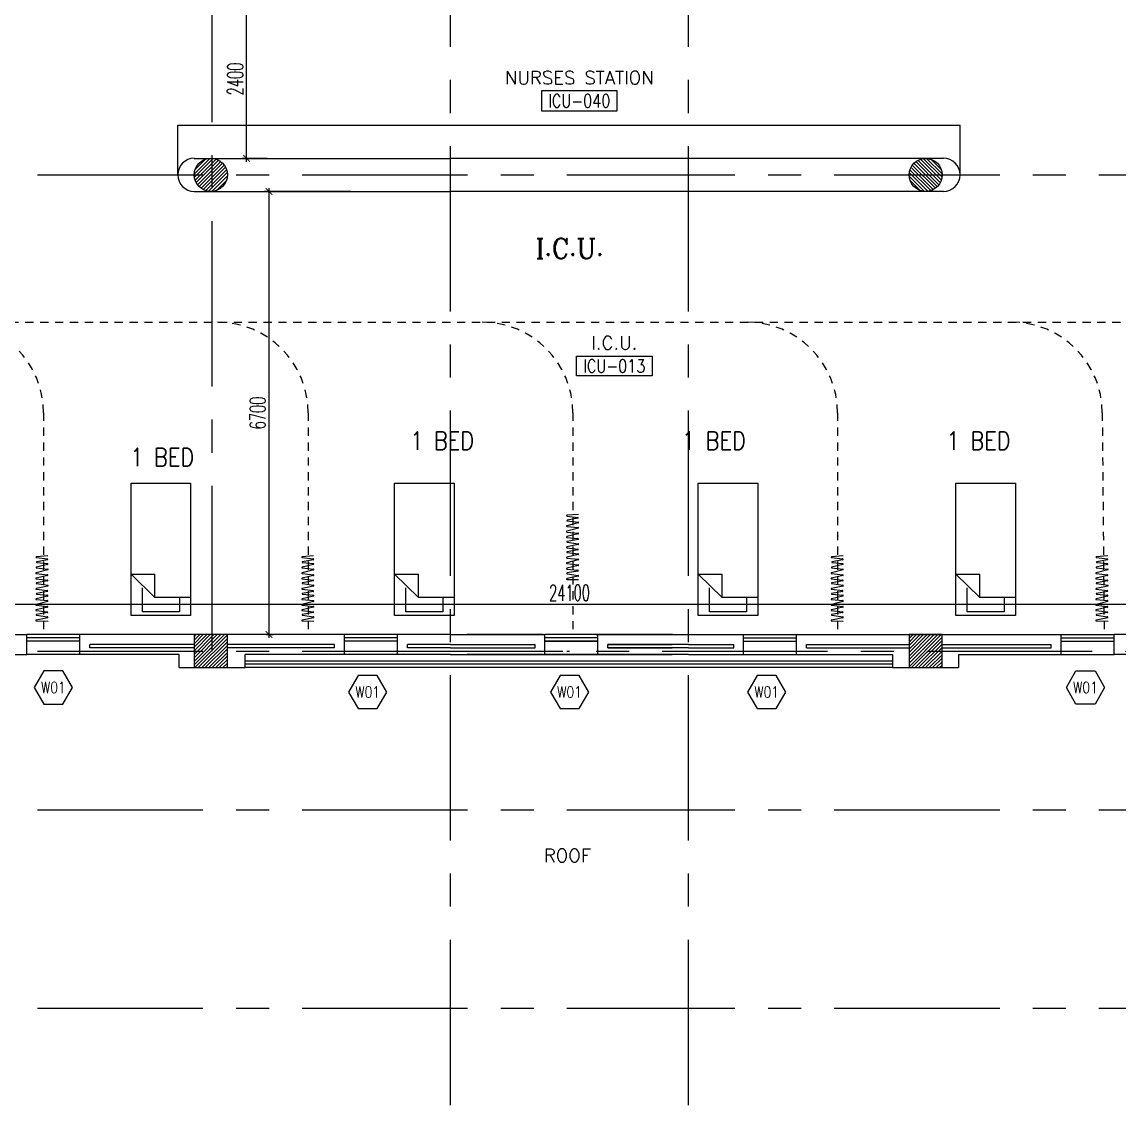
# Model space of a CAD drawing. Extents: x 275967.8 to 276060, y 57291.9 to 57371.4.
# Drawn here: x 276028.3 to 276044.88, y 57291.9 to 57308.28 of the extents above; entities that cross this region are included whole.
import ezdxf
from ezdxf.enums import TextEntityAlignment as Align

# ---------------------------------------------------------------- set-up
doc = ezdxf.new("R2010")
doc.units = 0
doc.header["$MEASUREMENT"] = 0
doc.header["$PDMODE"] = 34
doc.linetypes.add('CENTERX2', pattern=[4, 2.5, -0.5, 0.5, -0.5])
doc.linetypes.add('HIDDEN', pattern=[0.375, 0.25, -0.125])
doc.layers.get('0').update_dxf_attribs({"linetype": 'CONTINUOUS'})
doc.layers.get('DEFPOINTS').update_dxf_attribs({"linetype": 'CONTINUOUS'})
for name, color, linetype in [('A_COUNTER', 7, 'CONTINUOUS'), ('A_CUBICLE_CURTAINS', 4, 'HIDDEN'), ('AXES', 11, 'CENTERX2'), ('COL', 5, 'CONTINUOUS'), ('D_CURTAIN', 11, 'HIDDEN'), ('DIM', 4, 'CONTINUOUS'), ('FUR', 4, 'CONTINUOUS'), ('HAT', 8, 'CONTINUOUS'), ('INSUL', 4, 'CONTINUOUS'), ('Locker', 11, 'CONTINUOUS'), ('RM-BOX', 4, 'CONTINUOUS'), ('RM-NAME', 2, 'CONTINUOUS'), ('RM-NO', 2, 'CONTINUOUS'), ('RS20', 9, 'CONTINUOUS'), ('WALL', 2, 'CONTINUOUS'), ('WIN', 3, 'CONTINUOUS'), ('WIN-BOX', 4, 'CONTINUOUS'), ('WIN-NO', 5, 'CONTINUOUS')]:
    doc.layers.add(name, color=color, linetype=linetype)
doc.styles.add('ROMANC', font='romanc', dxfattribs={"height": 0.1})
doc.styles.add('ROMANS', font='ROMANS.shx', dxfattribs={"width": 0.6})
doc.styles.add('RS20', font='ROMANS.shx', dxfattribs={"height": 0.2})
doc.dimstyles.new('STANDARD in', dxfattribs={"dimtxt": 0.24, "dimasz": 0.1, "dimexe": 0.07, "dimexo": 0.05, "dimgap": 0.05, "dimtad": 1, "dimdec": 0, "dimlfac": 1000, "dimzin": 0, "dimdsep": 46, "dimtxsty": 'ROMANS', "dimblk": 'ARCHTICK', "dimcen": 0.05, "dimdle": 0.05, "dimclrd": 4, "dimclre": 4, "dimclrt": 2, "dimadec": 0, "dimazin": 0, "dimtfac": 1, "dimtdec": 0, "dimtmove": 2, "dimatfit": 3, "dimfxl": 0, "dimtolj": 1, "dimtzin": 0, "dimarcsym": 0})

# ---------------------------------------------------------------- blocks, each defined once
blk = doc.blocks.new('WW1')
at = {"layer": 'WIN-BOX'}
blk.add_lwpolyline([(144, -250), (289, 0), (144, 250), (-144, 250), (-289, 0), (-144, -250)], close=True, dxfattribs=at)
at = {"layer": 'WIN-NO', "style": 'ROMANS', "width": 0.8}
blk.add_attdef('W00', text='', height=170, dxfattribs=at).set_placement((0, 0), align=Align.MIDDLE)
blk = doc.blocks.new('C')
at = {"layer": 'D_CURTAIN'}
for points in [[(0.229, 0.077), (0.229, 0.077, 0.848601), (0.219, 0.076), (0.202, -0.062, -0.855925), (0.192, -0.063), (0.167, 0.072, 0.866955), (0.157, 0.072), (0.144, -0.065, -0.843142), (0.134, -0.066), (0.099, 0.077, 0.845318), (0.089, 0.076), (0.076, -0.066, -0.842227), (0.066, -0.067), (0.029, 0.079, 0.837896), (0.019, 0.078), (0.004, -0.065, -0.84563), (-0.006, -0.065), (-0.04, 0.078, 0.842014), (-0.049, 0.078), (-0.065, -0.063, -0.866148), (-0.075, -0.063), (-0.099, 0.074, 0.854133), (-0.109, 0.074), (-0.129, -0.066, -0.838104), (-0.139, -0.067), (-0.17, 0.077, 0.84026), (-0.18, 0.077), (-0.183, -0.071)], [(0.639, -0.068), (0.628, 0.076, 0.848601), (0.618, 0.076), (0.601, -0.063, -0.855925), (0.591, -0.063), (0.566, 0.071, 0.866955), (0.556, 0.071), (0.542, -0.066, -0.843142), (0.533, -0.066), (0.497, 0.076, 0.845318), (0.488, 0.075), (0.474, -0.067, -0.842227), (0.465, -0.068), (0.427, 0.078, 0.837896), (0.417, 0.078), (0.403, -0.065, -0.84563), (0.393, -0.066), (0.359, 0.078, 0.842014), (0.349, 0.077), (0.334, -0.063, -0.866148), (0.324, -0.064), (0.299, 0.074, 0.854133), (0.29, 0.073), (0.27, -0.067, -0.838104), (0.26, -0.067), (0.229, 0.077, 0.84026), (0.219, 0.076)]]:
    blk.add_lwpolyline(points, format="xyb", dxfattribs=at)
blk = doc.blocks.new('_ARCHTICK')
at = {"color": 0, "linetype": 'ByBlock', "const_width": 0.15}
blk.add_lwpolyline([(-0.5, -0.5), (0.5, 0.5)], dxfattribs=at)
blk = doc.blocks.new('*D224')
at = {"layer": 'DEFPOINTS', "color": 0, "linetype": 'ByBlock', "ltscale": 0.3}
for p in [(276024.525, 57300.033), (276048.625, 57300.033), (276048.625, 57299.475)]:
    blk.add_point(p, dxfattribs=at)
at = {"layer": 'DIM', "color": 4, "linetype": 'ByBlock', "lineweight": -2, "ltscale": 0.3}
for p, q in [((276024.525, 57299.983), (276024.525, 57299.405)), ((276048.625, 57299.983), (276048.625, 57299.405)), ((276024.475, 57299.475), (276048.675, 57299.475))]:
    blk.add_line(p, q, dxfattribs=at)
at = {"layer": 'DIM', "color": 4, "linetype": 'ByBlock', "lineweight": -2, "ltscale": 0.3, "xscale": 0.1, "yscale": 0.1, "zscale": 0.1, "rotation": 180}
blk.add_blockref('_ARCHTICK', (276024.525, 57299.475), dxfattribs=at)
at = {"layer": 'DIM', "color": 4, "linetype": 'ByBlock', "lineweight": -2, "ltscale": 0.3, "xscale": 0.1, "yscale": 0.1, "zscale": 0.1}
blk.add_blockref('_ARCHTICK', (276048.625, 57299.475), dxfattribs=at)
at = {"layer": 'DIM', "color": 2, "linetype": 'ByBlock', "ltscale": 0.3, "insert": (276036.575, 57299.645), "char_height": 0.24, "attachment_point": 5, "style": 'ROMANS'}
blk.add_mtext('\\A1;24100', dxfattribs=at)
blk = doc.blocks.new('*D223')
at = {"layer": 'DEFPOINTS', "color": 0, "linetype": 'ByBlock', "ltscale": 0.3}
for p in [(276033.319, 57305.713), (276031.948, 57299.013), (276032.033, 57299.013)]:
    blk.add_point(p, dxfattribs=at)
at = {"layer": 'DIM', "color": 4, "linetype": 'ByBlock', "lineweight": -2, "ltscale": 0.3}
for p, q in [((276033.269, 57305.713), (276031.963, 57305.713)), ((276032.033, 57305.763), (276032.033, 57298.963)), ((276031.998, 57299.013), (276032.103, 57299.013))]:
    blk.add_line(p, q, dxfattribs=at)
at = {"layer": 'DIM', "color": 4, "linetype": 'ByBlock', "lineweight": -2, "ltscale": 0.3, "xscale": 0.1, "yscale": 0.1, "zscale": 0.1}
for p, rotation in [((276032.033, 57305.713), 90), ((276032.033, 57299.013), 270)]:
    blk.add_blockref('_ARCHTICK', p, dxfattribs=dict(at, rotation=rotation))
at = {"layer": 'DIM', "color": 2, "linetype": 'ByBlock', "ltscale": 0.3, "insert": (276031.863, 57302.363), "char_height": 0.24, "attachment_point": 5, "rotation": 90, "style": 'ROMANS'}
blk.add_mtext('\\A1;6700', dxfattribs=at)
blk = doc.blocks.new('*D222')
at = {"layer": 'DEFPOINTS', "color": 0, "linetype": 'ByBlock', "ltscale": 0.3}
for p in [(276031.693, 57308.613), (276032.054, 57308.613), (276032.054, 57306.213)]:
    blk.add_point(p, dxfattribs=at)
at = {"layer": 'DIM', "color": 4, "linetype": 'ByBlock', "lineweight": -2, "ltscale": 0.3}
for p, q in [((276032.004, 57308.613), (276031.623, 57308.613)), ((276031.693, 57306.163), (276031.693, 57308.663)), ((276032.004, 57306.213), (276031.623, 57306.213))]:
    blk.add_line(p, q, dxfattribs=at)
at = {"layer": 'DIM', "color": 4, "linetype": 'ByBlock', "lineweight": -2, "ltscale": 0.3, "xscale": 0.1, "yscale": 0.1, "zscale": 0.1}
for p, rotation in [((276031.693, 57308.613), 90), ((276031.693, 57306.213), 270)]:
    blk.add_blockref('_ARCHTICK', p, dxfattribs=dict(at, rotation=rotation))
at = {"layer": 'DIM', "color": 2, "linetype": 'ByBlock', "ltscale": 0.3, "insert": (276031.523, 57307.413), "char_height": 0.24, "attachment_point": 5, "rotation": 90, "style": 'ROMANS'}
blk.add_mtext('\\A1;2400', dxfattribs=at)
blk = doc.blocks.new('RM1')
at = {"layer": 'RM-BOX'}
blk.add_lwpolyline([(570, -200), (-570, -200), (-570, -500), (570, -500)], close=True, dxfattribs=at)
at = {"layer": 'RM-NAME', "style": 'ROMANS'}
for tag, p in [('ROOMNAME1', (0, 324)), ('ROOMNAME2', (0, 0))]:
    blk.add_attdef(tag, text='', height=200, dxfattribs=at).set_placement(p, align=Align.MIDDLE)
at = {"layer": 'RM-NO', "style": 'ROMANS', "width": 0.8}
blk.add_attdef('ROOMNO', text='', height=200, dxfattribs=at).set_placement((0, -350), align=Align.MIDDLE)
blk = doc.blocks.new('*X129')
at = {"color": 0}
for p, q in [((193089, 10708), (193542, 11161)), ((193089, 10761), (193488, 11161)), ((193089, 10814), (193435, 11161)), ((193089, 10867), (193382, 11161)), ((193089, 10920), (193329, 11161)), ((193089, 10973), (193276, 11161)), ((193089, 11026), (193223, 11161)), ((193089, 11079), (193170, 11161)), ((193089, 11132), (193117, 11161)), ((193095, 10661), (193589, 11155)), ((193148, 10661), (193589, 11102)), ((193201, 10661), (193589, 11049)), ((193254, 10661), (193589, 10996)), ((193307, 10661), (193589, 10943)), ((193360, 10661), (193589, 10890)), ((193413, 10661), (193589, 10837)), ((193466, 10661), (193589, 10784)), ((193519, 10661), (193589, 10731)), ((193572, 10661), (193589, 10678))]:
    blk.add_line(p, q, dxfattribs=at)
blk = doc.blocks.new('*X128')
at = {"color": 0}
for p, q in [((84179, 10675), (84665, 11161)), ((84179, 10729), (84612, 11161)), ((84179, 10782), (84559, 11161)), ((84179, 10835), (84506, 11161)), ((84179, 10888), (84453, 11161)), ((84179, 10941), (84400, 11161)), ((84179, 10994), (84347, 11161)), ((84179, 11047), (84294, 11161)), ((84179, 11100), (84240, 11161)), ((84179, 11153), (84187, 11161)), ((84218, 10661), (84679, 11122)), ((84271, 10661), (84679, 11069)), ((84324, 10661), (84679, 11016)), ((84377, 10661), (84679, 10963)), ((84430, 10661), (84679, 10910)), ((84483, 10661), (84679, 10857)), ((84536, 10661), (84679, 10804)), ((84589, 10661), (84679, 10751)), ((84642, 10661), (84679, 10698))]:
    blk.add_line(p, q, dxfattribs=at)

msp = doc.modelspace()

# ---------------------------------------------------------------- hatches: boundary and pattern name
at = {"layer": 'HAT'}
h = msp.add_hatch(dxfattribs=at)
h.set_pattern_fill('ANSI31', color=256, scale=0.3, style=0)
h.set_pattern_definition([(45, (275969.915203, 57262.32959), (-0.026516504, 0.026516504), [])])
h.paths.add_polyline_path([(276030.9055, 57305.964), (276031.1555, 57305.964), (276031.1555, 57306.214, 0.4142136)])
h.paths.add_polyline_path([(276031.1555, 57306.214), (276031.1555, 57305.964), (276031.4055, 57305.964, 0.4142136)])
h.paths.add_polyline_path([(276031.4055, 57305.964), (276031.1555, 57305.964), (276031.1555, 57305.714, 0.4142136)])
h.paths.add_polyline_path([(276031.1555, 57305.964), (276030.9055, 57305.964, 0.4142136), (276031.1555, 57305.714)])
h = msp.add_hatch(dxfattribs=at)
h.set_pattern_fill('ANSI31', color=256, scale=0.3, style=0)
h.set_pattern_definition([(135, (276103.196902, 57262.328483), (0.026516504, 0.026516504), [])])
h.paths.add_polyline_path([(276042.2066, 57305.9629), (276041.9566, 57305.9629), (276041.9566, 57306.2129, -0.4142136)])
h.paths.add_polyline_path([(276041.9566, 57306.2129), (276041.9566, 57305.9629), (276041.7066, 57305.9629, -0.4142136)])
h.paths.add_polyline_path([(276041.7066, 57305.9629), (276041.9566, 57305.9629), (276041.9566, 57305.7129, -0.4142136)])
h.paths.add_polyline_path([(276041.9566, 57305.9629), (276042.2066, 57305.9629, -0.4142136), (276041.9566, 57305.7129)])

# ---------------------------------------------------------------- linework, layer by layer
at = {"layer": 'A_COUNTER'}
for p, q in [((276030.6555, 57306.7129), (276042.4766, 57306.7129)), ((276030.9055, 57306.2129), (276034.7755, 57306.2129)), ((276042.2266, 57306.2129), (276034.7755, 57306.2129)), ((276030.9055, 57305.7129), (276034.7755, 57305.7129)), ((276042.2266, 57305.7129), (276034.7755, 57305.7129))]:
    msp.add_line(p, q, dxfattribs=at)
for centre, start, end in [((276030.9055, 57305.964), 90, 270), ((276042.2266, 57305.964), 270, 90)]:
    msp.add_arc(centre, 0.25, start, end, dxfattribs=at)
at = {"layer": 'A_CUBICLE_CURTAINS', "ltscale": 0.5}
for p, q in [((276024.5255, 57303.7356), (276048.6255, 57303.7356)), ((276028.6255, 57302.3676), (276028.6255, 57299.0129)), ((276032.6255, 57302.3676), (276032.6255, 57299.0129)), ((276036.6255, 57302.3676), (276036.6255, 57299.0129)), ((276040.6255, 57302.3676), (276040.6255, 57299.0129)), ((276044.6255, 57302.3676), (276044.6543, 57299.0129))]:
    msp.add_line(p, q, dxfattribs=at)
for centre in [(276027.2575, 57302.3676), (276031.2575, 57302.3676), (276035.2575, 57302.3676), (276039.2575, 57302.3676), (276043.2575, 57302.3676)]:
    msp.add_arc(centre, 1.368, 0, 90, dxfattribs=at)
at = {"layer": 'AXES'}
for p, q in [((276034.7755, 57291.8986), (276034.7755, 57370.7113)), ((276034.7755, 57291.8986), (276034.7755, 57370.7113)), ((276038.3755, 57291.8986), (276038.3755, 57370.7113)), ((276038.3755, 57291.8986), (276038.3755, 57370.7113)), ((276031.1755, 57298.7629), (276031.1755, 57357.5829)), ((275968.5355, 57305.9629), (276036.5755, 57305.9629)), ((276036.5755, 57305.9629), (276052.7755, 57305.9629)), ((275968.5355, 57298.7629), (276036.5755, 57298.7629)), ((275968.5355, 57298.7629), (276036.5755, 57298.7629)), ((276033.9755, 57298.7629), (276059.3451, 57298.7629)), ((275968.5355, 57296.3629), (276036.5755, 57296.3629)), ((276036.5755, 57296.3629), (276052.7755, 57296.3629)), ((275968.5355, 57293.3629), (276036.5755, 57293.3629)), ((276036.5755, 57293.3629), (276052.7755, 57293.3629))]:
    msp.add_line(p, q, dxfattribs=at)
at = {"layer": 'COL'}
for p, q in [((276030.9055, 57299.0129), (276030.9055, 57298.5129)), ((276031.4055, 57299.0129), (276030.9055, 57299.0129)), ((276031.4055, 57298.5129), (276031.4055, 57299.0129)), ((276041.7055, 57299.0129), (276041.7055, 57298.5129)), ((276042.2055, 57299.0129), (276041.7055, 57299.0129)), ((276041.7055, 57299.0129), (276041.7055, 57298.5129)), ((276042.2055, 57298.5129), (276042.2055, 57299.0129)), ((276030.9055, 57298.5129), (276031.4055, 57298.5129)), ((276041.7055, 57298.5129), (276042.2055, 57298.5129))]:
    msp.add_line(p, q, dxfattribs=at)
at = {"layer": 'FUR'}
for p, q in [((276029.9496, 57299.3032), (276029.9496, 57301.3032)), ((276029.9496, 57301.3032), (276030.8496, 57301.3032)), ((276030.8496, 57301.3032), (276030.8496, 57299.3032)), ((276033.9297, 57299.3032), (276033.9297, 57301.3032)), ((276033.9297, 57301.3032), (276034.8297, 57301.3032)), ((276034.8297, 57301.3032), (276034.8297, 57299.3032)), ((276038.52, 57299.3032), (276038.52, 57301.3032)), ((276038.52, 57301.3032), (276039.42, 57301.3032)), ((276039.42, 57301.3032), (276039.42, 57299.3032)), ((276042.413, 57299.3032), (276042.413, 57301.3032)), ((276042.413, 57301.3032), (276043.313, 57301.3032)), ((276043.313, 57301.3032), (276043.313, 57299.3032)), ((276029.9496, 57299.9283), (276030.3107, 57299.9283)), ((276030.3107, 57299.5748), (276029.9496, 57299.9283)), ((276030.3107, 57299.5748), (276030.3107, 57299.9283)), ((276033.9297, 57299.9283), (276034.2909, 57299.9283)), ((276034.2909, 57299.5748), (276033.9297, 57299.9283)), ((276034.2909, 57299.5748), (276034.2909, 57299.9283)), ((276038.52, 57299.9283), (276038.8811, 57299.9283)), ((276038.8811, 57299.5748), (276038.52, 57299.9283)), ((276038.8811, 57299.5748), (276038.8811, 57299.9283)), ((276042.413, 57299.9283), (276042.7742, 57299.9283)), ((276042.7742, 57299.5748), (276042.413, 57299.9283)), ((276042.7742, 57299.5748), (276042.7742, 57299.9283)), ((276030.1217, 57299.3587), (276030.1217, 57299.7184)), ((276034.1019, 57299.3587), (276034.1019, 57299.7184)), ((276038.6922, 57299.3587), (276038.6922, 57299.7184)), ((276042.5852, 57299.3587), (276042.5852, 57299.7184)), ((276030.8496, 57299.5748), (276030.3107, 57299.5748)), ((276030.6797, 57299.5748), (276030.6797, 57299.3587)), ((276034.8297, 57299.5748), (276034.2909, 57299.5748)), ((276034.6598, 57299.5748), (276034.6598, 57299.3587)), ((276039.42, 57299.5748), (276038.8811, 57299.5748)), ((276039.2501, 57299.5748), (276039.2501, 57299.3587)), ((276043.313, 57299.5748), (276042.7742, 57299.5748)), ((276043.1431, 57299.5748), (276043.1431, 57299.3587)), ((276030.6797, 57299.3587), (276030.1217, 57299.3587)), ((276034.6598, 57299.3587), (276034.1019, 57299.3587)), ((276039.2501, 57299.3587), (276038.6922, 57299.3587)), ((276043.1431, 57299.3587), (276042.5852, 57299.3587)), ((276030.8496, 57299.3032), (276029.9496, 57299.3032)), ((276034.8297, 57299.3032), (276033.9297, 57299.3032)), ((276039.42, 57299.3032), (276038.52, 57299.3032)), ((276043.313, 57299.3032), (276042.413, 57299.3032))]:
    msp.add_line(p, q, dxfattribs=at)
at = {"layer": 'INSUL'}
for p, q in [((276029.3255, 57298.8129), (276029.3255, 57298.8629)), ((276030.9055, 57298.8629), (276029.3255, 57298.8629)), ((276031.6755, 57298.8629), (276031.4055, 57298.8629)), ((276033.0255, 57298.8629), (276031.4055, 57298.8629)), ((276033.0255, 57298.8129), (276033.0255, 57298.8629)), ((276034.1255, 57298.8129), (276034.1255, 57298.8629)), ((276034.5255, 57298.8629), (276034.1255, 57298.8629)), ((276034.1255, 57298.8129), (276034.1255, 57298.8629)), ((276034.7755, 57298.8629), (276034.1255, 57298.8629)), ((276034.7755, 57298.8629), (276036.0577, 57298.8629)), ((276036.0577, 57298.8129), (276036.0577, 57298.8629)), ((276037.1543, 57298.8629), (276038.1255, 57298.8629)), ((276037.1543, 57298.8129), (276037.1543, 57298.8629)), ((276038.3755, 57298.8629), (276037.1543, 57298.8629)), ((276038.3755, 57298.8629), (276039.0577, 57298.8629)), ((276038.6255, 57298.8629), (276039.0577, 57298.8629)), ((276039.0577, 57298.8129), (276039.0577, 57298.8629)), ((276039.0577, 57298.8129), (276039.0577, 57298.8629)), ((276040.1543, 57298.8629), (276041.7055, 57298.8629)), ((276040.1543, 57298.8129), (276040.1543, 57298.8629)), ((276041.4555, 57298.8629), (276041.7055, 57298.8629)), ((276042.2055, 57298.8629), (276043.8543, 57298.8629)), ((276043.8543, 57298.8129), (276043.8543, 57298.8629)), ((276030.9055, 57298.8129), (276029.3255, 57298.8129)), ((276031.6755, 57298.8129), (276031.4055, 57298.8129)), ((276033.0255, 57298.8129), (276031.6755, 57298.8129)), ((276034.5255, 57298.8129), (276034.1255, 57298.8129)), ((276034.7755, 57298.8129), (276034.1255, 57298.8129)), ((276034.7755, 57298.8129), (276036.0577, 57298.8129)), ((276037.1543, 57298.8129), (276038.1255, 57298.8129)), ((276038.3755, 57298.8129), (276037.1543, 57298.8129)), ((276038.3755, 57298.8129), (276039.0577, 57298.8129)), ((276038.6255, 57298.8129), (276039.0577, 57298.8129)), ((276040.1543, 57298.8129), (276041.7055, 57298.8129)), ((276041.4555, 57298.8129), (276041.7055, 57298.8129)), ((276042.2055, 57298.8129), (276043.8543, 57298.8129))]:
    msp.add_line(p, q, dxfattribs=at)
at = {"layer": 'Locker', "color": 0, "linetype": 'ByBlock', "ltscale": 0.3}
for p, q in [((276030.6555, 57305.964), (276030.6555, 57306.7129)), ((276042.4766, 57305.964), (276042.4766, 57306.7129))]:
    msp.add_line(p, q, dxfattribs=at)
at = {"layer": 'WALL'}
for p, q in [((276027.8255, 57299.0129), (276028.3755, 57299.0129)), ((276028.3755, 57298.7129), (276028.3755, 57299.0129)), ((276031.6755, 57299.0129), (276029.1755, 57299.0129)), ((276029.1755, 57298.7129), (276029.1755, 57299.0129)), ((276033.1755, 57299.0129), (276029.1755, 57299.0129)), ((276033.1755, 57298.7129), (276033.1755, 57299.0129)), ((276034.5255, 57299.0129), (276033.9755, 57299.0129)), ((276033.9755, 57298.7129), (276033.9755, 57299.0129)), ((276034.7755, 57299.0129), (276033.9755, 57299.0129)), ((276034.7755, 57299.0129), (276036.2043, 57299.0129)), ((276035.0255, 57299.0129), (276036.1722, 57299.0129)), ((276036.1755, 57299.0129), (276035.0288, 57299.0129)), ((276036.2043, 57298.7129), (276036.2043, 57299.0129)), ((276036.9755, 57299.0129), (276038.1255, 57299.0129)), ((276036.9755, 57299.0129), (276038.1255, 57299.0129)), ((276038.1288, 57299.0129), (276036.9788, 57299.0129)), ((276038.1288, 57299.0129), (276036.9788, 57299.0129)), ((276037.0043, 57298.7129), (276037.0043, 57299.0129)), ((276038.1255, 57299.0129), (276039.2043, 57299.0129)), ((276039.2043, 57298.7129), (276039.2043, 57299.0129)), ((276039.2043, 57298.7129), (276039.2043, 57299.0129)), ((276040.0043, 57299.0129), (276044.0043, 57299.0129)), ((276040.0043, 57298.7129), (276040.0043, 57299.0129)), ((276041.4555, 57299.0129), (276044.0043, 57299.0129)), ((276044.0043, 57298.7129), (276044.0043, 57299.0129)), ((276044.8043, 57298.7129), (276044.8043, 57299.0129)), ((276045.3255, 57299.0129), (276044.8043, 57299.0129)), ((276028.0755, 57298.7129), (276028.3755, 57298.7129)), ((276030.6755, 57298.7129), (276029.1755, 57298.7129)), ((276030.6755, 57298.5129), (276030.6755, 57298.7129)), ((276031.6755, 57298.5129), (276031.6755, 57298.7129)), ((276033.1755, 57298.7129), (276031.6755, 57298.7129)), ((276034.5255, 57298.7129), (276033.9755, 57298.7129)), ((276034.7755, 57298.7129), (276033.9755, 57298.7129)), ((276034.7755, 57298.7129), (276036.2043, 57298.7129)), ((276035.0255, 57298.7129), (276036.1722, 57298.7129)), ((276036.1755, 57298.7129), (276035.0288, 57298.7129)), ((276036.9755, 57298.7129), (276038.1255, 57298.7129)), ((276036.9755, 57298.7129), (276038.1255, 57298.7129)), ((276038.1255, 57298.7129), (276036.9788, 57298.7129)), ((276038.3755, 57298.7129), (276036.9788, 57298.7129)), ((276038.3755, 57298.7129), (276039.2043, 57298.7129)), ((276038.6255, 57298.7129), (276039.2043, 57298.7129)), ((276040.0043, 57298.7129), (276041.4555, 57298.7129)), ((276041.4555, 57298.7129), (276041.4555, 57298.5129)), ((276042.4555, 57298.7129), (276044.0043, 57298.7129)), ((276042.4555, 57298.7129), (276042.4555, 57298.5129)), ((276045.0755, 57298.7129), (276044.8043, 57298.7129)), ((276030.6755, 57298.5129), (276031.6755, 57298.5129)), ((276041.4555, 57298.5129), (276042.4555, 57298.5129))]:
    msp.add_line(p, q, dxfattribs=at)
for centre in [(276031.1555, 57305.964), (276041.9566, 57305.9629)]:
    msp.add_circle(centre, 0.25, dxfattribs=at)
at = {"layer": 'WIN'}
for p, q in [((276029.1755, 57299.0129), (276028.3755, 57299.0129)), ((276033.9755, 57299.0129), (276033.1755, 57299.0129)), ((276037.001, 57299.0129), (276036.2043, 57299.0129)), ((276039.2043, 57299.0129), (276040.0043, 57299.0129)), ((276044.0043, 57299.0129), (276044.8043, 57299.0129)), ((276029.1755, 57298.9629), (276028.3755, 57298.9629)), ((276029.1755, 57298.9129), (276028.3755, 57298.9129)), ((276033.9755, 57298.9629), (276033.1755, 57298.9629)), ((276033.9755, 57298.9129), (276033.1755, 57298.9129)), ((276037.001, 57298.9629), (276036.2043, 57298.9629)), ((276037.001, 57298.9129), (276036.2043, 57298.9129)), ((276037.001, 57298.9129), (276036.2043, 57298.9129)), ((276036.2077, 57298.9129), (276037.0043, 57298.9129)), ((276039.2043, 57298.9629), (276040.0043, 57298.9629)), ((276039.2043, 57298.9129), (276040.0043, 57298.9129)), ((276044.0043, 57298.9629), (276044.8043, 57298.9629)), ((276044.0043, 57298.9129), (276044.8043, 57298.9129)), ((276029.1755, 57298.7129), (276028.3755, 57298.7129)), ((276033.9755, 57298.7129), (276033.1755, 57298.7129)), ((276037.001, 57298.7129), (276036.2043, 57298.7129)), ((276037.001, 57298.7129), (276036.2043, 57298.7129)), ((276036.2077, 57298.7129), (276037.0043, 57298.7129)), ((276036.2077, 57298.7129), (276037.0043, 57298.7129)), ((276039.2043, 57298.7129), (276040.0043, 57298.7129)), ((276044.0043, 57298.7129), (276044.8043, 57298.7129)), ((276041.4555, 57298.6129), (276031.6755, 57298.6129)), ((276041.4555, 57298.5629), (276031.6755, 57298.5629)), ((276041.4555, 57298.5129), (276031.6755, 57298.5129))]:
    msp.add_line(p, q, dxfattribs=at)

# ---------------------------------------------------------------- block references
at = {"layer": 'D_CURTAIN', "ltscale": 2, "xscale": 1.2, "yscale": 1.2, "zscale": 1.2, "rotation": 90}
for p in [(276036.6271, 57300.0629), (276028.6092, 57299.4347), (276032.6271, 57299.4347), (276040.6271, 57299.4347), (276044.6271, 57299.4347)]:
    msp.add_blockref('C', p, dxfattribs=at)
at = {"layer": 'HAT', "xscale": 0.001000000047497451, "yscale": 0.0009999999892897904, "zscale": 0.001}
for name, p in [('*X129', (275837.8169, 57287.8519)), ('*X128', (275957.5263, 57287.8519))]:
    msp.add_blockref(name, p, dxfattribs=at)
at = {"layer": 'RM-NAME', "xscale": 0.001, "yscale": 0.001, "zscale": 0.001}
msp.add_blockref('RM1', (276036.7229, 57307.4329), dxfattribs=at).add_auto_attribs({'ROOMNO': 'ICU-040', 'ROOMNAME2': 'NURSES STATION'})
at = {"layer": 'RM-NAME'}
ref = msp.add_blockref('RM1', (276037.252, 57303.4237), dxfattribs=dict(at, xscale=-0.001, yscale=0.001, zscale=0.001))
ref.add_attrib('ROOMNO', 'ICU-013', dxfattribs={"layer": 'RM-NO', "height": 0.2, "style": 'ROMANS', "width": 0.8}).set_placement((276037.252, 57303.0737), align=Align.MIDDLE)
ref.add_attrib('ROOMNAME2', 'I.C.U.', dxfattribs={"height": 0.2, "style": 'ROMANS'}).set_placement((276037.252, 57303.4237), align=Align.MIDDLE)
at = {"layer": 'WIN-NO', "xscale": 0.001, "yscale": 0.001, "zscale": 0.001}
for p in [(276028.7755, 57298.2129), (276033.5255, 57298.1443), (276036.5755, 57298.1443), (276039.5543, 57298.1443)]:
    msp.add_blockref('WW1', p, dxfattribs=at).add_auto_attribs({'W00': 'W01'})
at = {"layer": 'WIN-NO'}
ref = msp.add_blockref('WW1', (276044.3721, 57298.2129), dxfattribs=dict(at, xscale=-0.001, yscale=0.001, zscale=0.001))
ref.add_attrib('W00', 'W01', dxfattribs={"height": 0.17, "style": 'ROMANS', "width": 0.8}).set_placement((276044.3721, 57298.2129), align=Align.MIDDLE)

# ---------------------------------------------------------------- texts
at = {"layer": 'RM-NAME', "color": 2, "style": 'ROMANC'}
msp.add_text('I.C.U.', height=0.3, dxfattribs=at).set_placement((276036.5727, 57304.8514), align=Align.MIDDLE)
at = {"layer": 'RM-NAME', "style": 'ROMANS'}
msp.add_text('ROOF', height=0.2, dxfattribs=at).set_placement((276036.5432, 57295.6718), align=Align.MIDDLE)
at = {"layer": 'RS20', "style": 'RS20', "width": 0.85}
for p in [(276034.6498, 57301.9436), (276038.7572, 57301.9436), (276042.7572, 57301.9436), (276030.4204, 57301.6947)]:
    msp.add_text('1 BED', height=0.2736, dxfattribs=at).set_placement(p, align=Align.MIDDLE)

# ---------------------------------------------------------------- dimensions: what is measured, and where the dimension line sits
at = {"layer": 'DIM', "linetype": 'ByBlock', "ltscale": 0.3}
for base, p1, p2, picture, middle in [((276031.6933, 57308.6129), (276032.0536, 57306.2129), (276032.0536, 57308.6129), '*D222', (276031.5233, 57307.4129)), ((276032.0325, 57299.0129), (276033.3194, 57305.7129), (276031.9482, 57299.0129), '*D223', (276031.8625, 57302.3629))]:
    dim = msp.add_linear_dim(base=base, p1=p1, p2=p2, angle=90, dimstyle='STANDARD in', dxfattribs=at)
    dim.commit()
    dim.dimension.update_dxf_attribs({"geometry": picture, "text_midpoint": middle})
dim = msp.add_linear_dim(base=(276048.6255, 57299.475), p1=(276024.5255, 57300.033), p2=(276048.6255, 57300.033), dimstyle='STANDARD in', dxfattribs=at)
dim.commit()
dim.dimension.update_dxf_attribs({"geometry": '*D224', "text_midpoint": (276036.5755, 57299.645)})

doc.saveas('drawing.dxf')
